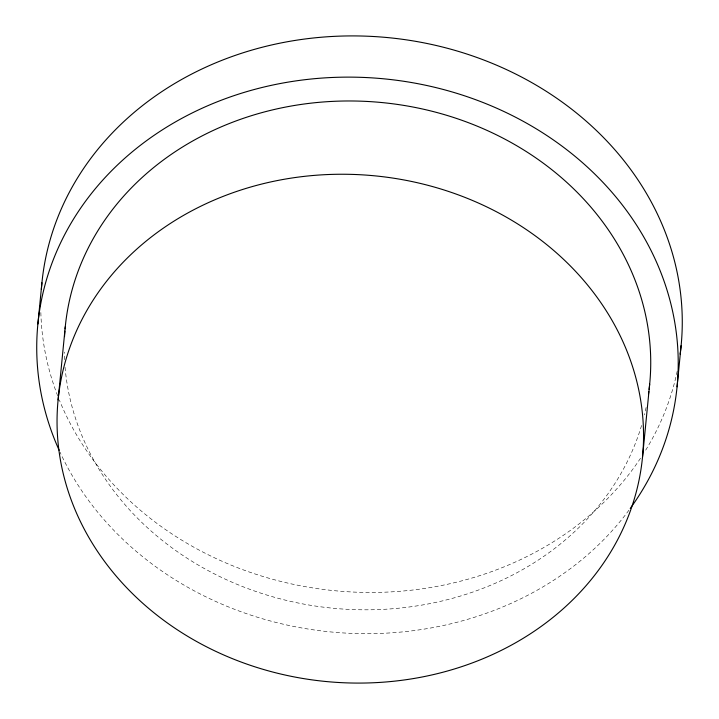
<?xml version="1.0" encoding="UTF-8"?>
<svg xmlns="http://www.w3.org/2000/svg" width="719" height="719" viewBox="0 0 719 719"><rect width="100%" height="100%" fill="white"/><g stroke="black" fill="none" stroke-linecap="round" stroke-linejoin="round"><path stroke-width="0.54" stroke-dasharray="3.6 2.7" d="M677.208 371.139A321.132 277.831 5.6 0 1 644.655 451.82M640.503 458.255A321.132 277.831 5.6 0 1 333.589 590.605A321.132 277.831 5.6 0 1 59.309 399.971M57.709 395.926A321.132 277.831 5.6 0 1 40.83 311.534M628.936 510.202A321.132 277.831 5.6 0 1 328.942 631.758A321.132 277.831 5.6 0 1 60.037 452.215M646.102 407.466A293.604 254.014 5.6 0 1 644.422 414.917M641.564 425.459A293.604 254.014 5.6 0 1 331.729 608.103A293.604 254.014 5.6 0 1 65.052 367.274M64.521 359.671A293.604 254.014 5.6 0 1 64.261 352.067"/><path stroke-width="1.08" d="M37.891 323.981L41.927 282.765M58.095 399.944L65.285 326.678M642.489 457.392A293.604 254.014 5.6 0 0 225.73 195.379A293.604 254.014 5.6 0 0 182.662 633.232A293.604 254.014 5.6 0 0 642.489 457.392L649.679 384.117M677.073 386.813L681.109 345.596M41.369 289.389A321.132 277.831 5.6 0 1 389.851 37.801A321.132 277.831 5.6 0 1 680.12 354.143M59.129 450.22A321.132 277.831 5.6 0 1 386.022 79.036A321.132 277.831 5.6 0 1 630.221 508.459M65.078 328.871A293.604 254.014 5.6 0 1 384.162 102.781A293.604 254.014 5.6 0 1 649.086 389.446M648.817 391.585A293.604 254.014 5.6 0 1 648.52 393.706M64.53 336.6A293.604 254.014 5.6 0 1 64.89 331.082"/></g></svg>
